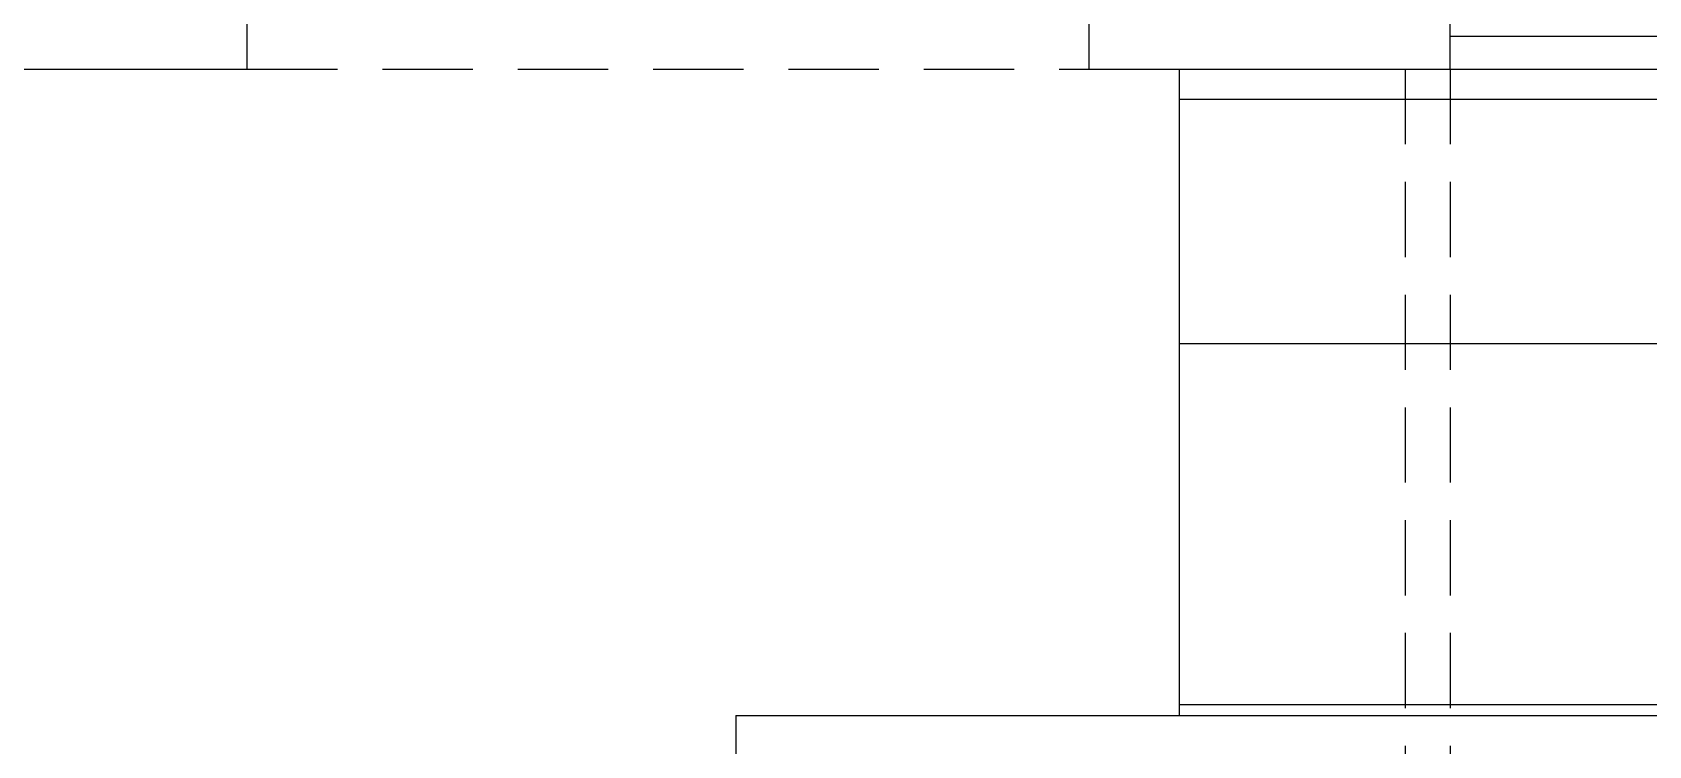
# Model space of a CAD drawing. Header units: inches. Extents: x 16928 to 514628, y -1471 to 241387.
# Drawn here: x 170891 to 176265, y 18665 to 21038 of the extents above; entities that cross this region are included whole.
import ezdxf

# ---------------------------------------------------------------- set-up
doc = ezdxf.new("R2010")
doc.units = ezdxf.units.IN
doc.header["$MEASUREMENT"] = 0
doc.linetypes.add('HIDDEN', pattern=[0.375, 0.25, -0.125])
for name, color, linetype in [('LW', 2, 'Continuous'), ('MIRROR', 8, 'Continuous'), ('ROOF', 2, 'Continuous'), ('WALL', 1, 'Continuous'), ('WIN', 9, 'Continuous')]:
    doc.layers.add(name, color=color, linetype=linetype)

msp = doc.modelspace()

# ---------------------------------------------------------------- linework, layer by layer
at = {"layer": 'LW', "linetype": 'HIDDEN', "ltscale": 1200}
msp.add_line((171605, 20915.4), (174405, 20915.4), dxfattribs=at)
at = {"layer": 'LW', "linetype": 'HIDDEN', "ltscale": 1000}
for p, q in [((175455, 20915.4), (175455, 17890.4)), ((175605, 20915.4), (175605, 17890.4))]:
    msp.add_line(p, q, dxfattribs=at)
at = {"layer": 'MIRROR'}
for p, q in [((174705, 20002.9), (177305, 20002.9)), ((174705, 18802.9), (177305, 18802.9))]:
    msp.add_line(p, q, dxfattribs=at)
at = {"layer": 'ROOF', "linetype": 'Continuous', "ltscale": 2000}
for p, q in [((174705, 18765.4), (174705, 20915.4)), ((174705, 20815.4), (177305, 20815.4))]:
    msp.add_line(p, q, dxfattribs=at)
at = {"layer": 'ROOF'}
for q in [(181630, 18765.4), (173230, 10365.4)]:
    msp.add_line((173230, 18765.4), q, dxfattribs=at)
at = {"layer": 'WALL'}
for p, q in [((174405, 20915.4), (174405, 21590.4)), ((171605, 20915.4), (171605, 21315.4)), ((175605, 20915.4), (175605, 21315.4)), ((170855, 20915.4), (171605, 20915.4)), ((174405, 20915.4), (175605, 20915.4))]:
    msp.add_line(p, q, dxfattribs=at)
at = {"layer": 'WIN'}
for p, q in [((175605, 21025.4), (179305, 21025.4)), ((175605, 20915.4), (179305, 20915.4))]:
    msp.add_line(p, q, dxfattribs=at)

doc.saveas('drawing.dxf')
